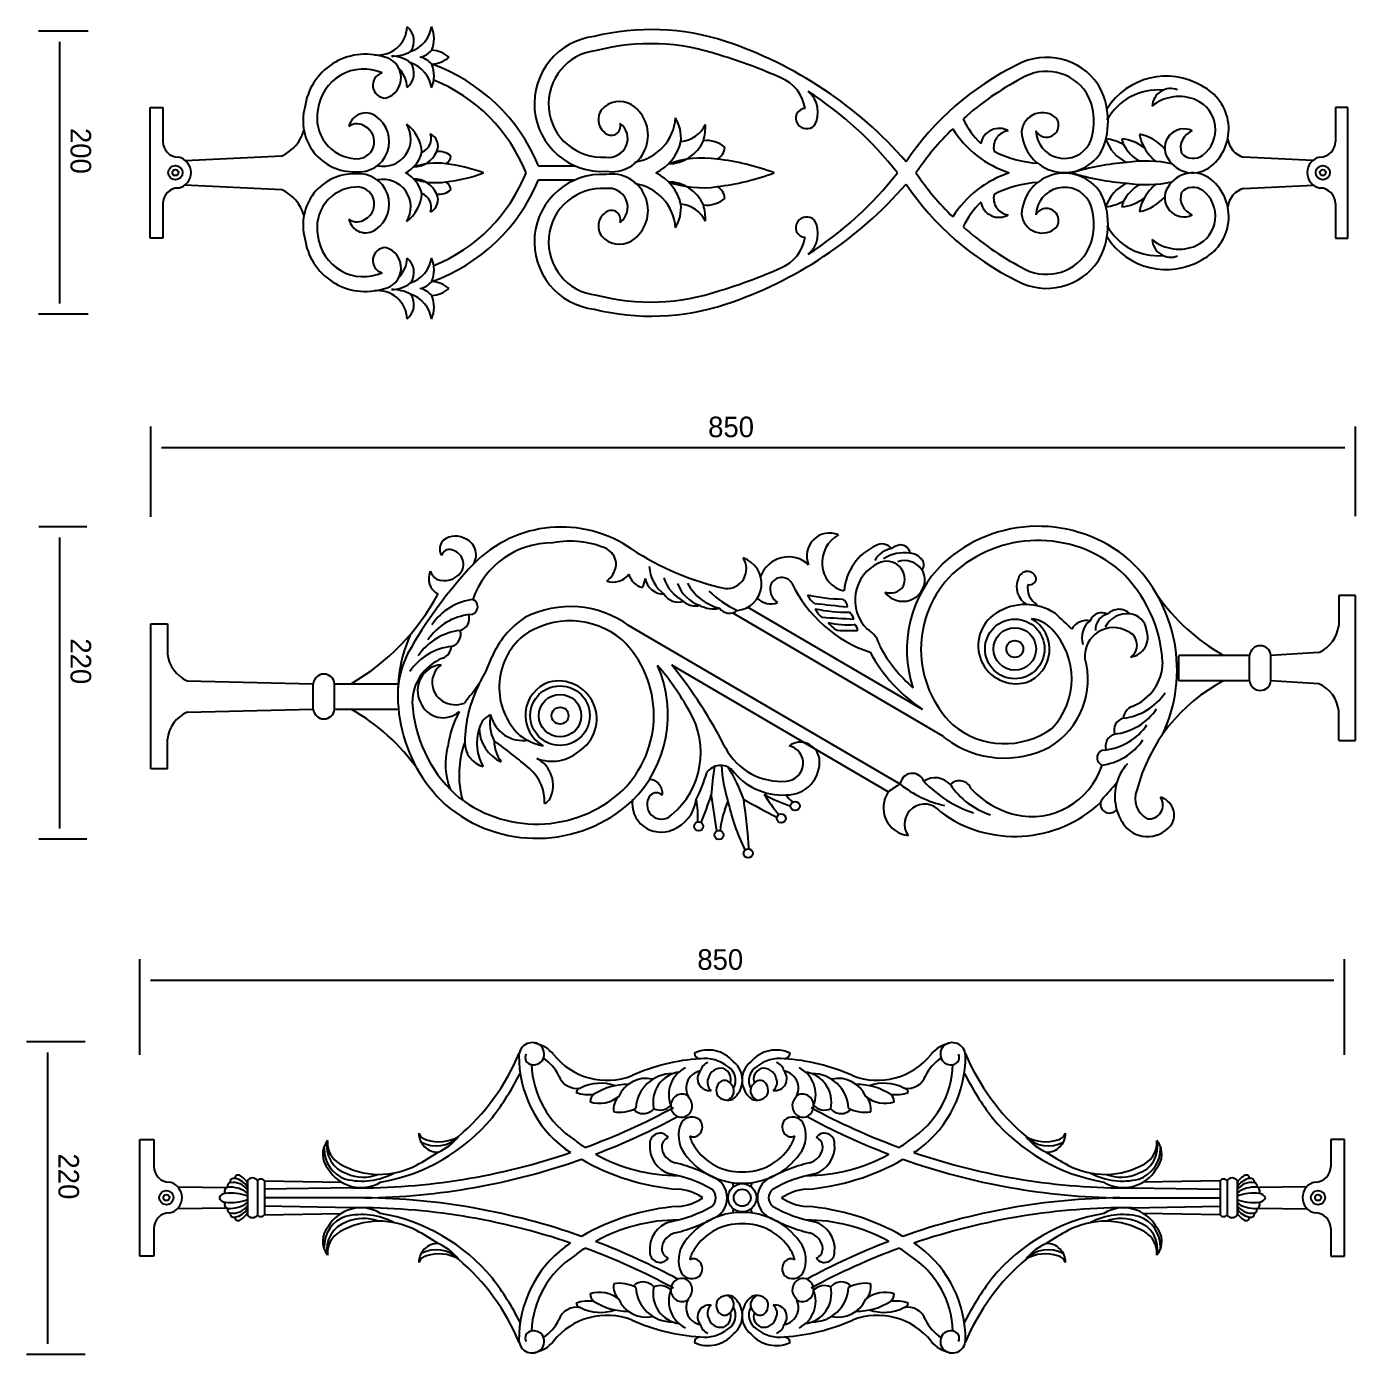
# Model space of a CAD drawing. Header units: metres. Extents: x 1388 to 2389, y -350 to 1355.
# Drawn here: x 1388 to 2326, y -350 to 587 of the extents above; entities that cross this region are included whole.
import ezdxf

# ---------------------------------------------------------------- set-up
doc = ezdxf.new("R2010")
doc.units = ezdxf.units.M
for name, color, linetype in [('3', 3, 'Continuous'), ('4', 4, 'Continuous'), ('7', 7, 'Continuous')]:
    doc.layers.add(name, color=color, linetype=linetype)

msp = doc.modelspace()

# ---------------------------------------------------------------- linework, layer by layer
at = {"layer": '3'}
for p, q in [((1431.66, 583.77), (1396.78, 583.77)), ((1411.78, 391.63), (1411.78, 576.27)), ((1431.66, 384.13), (1396.78, 384.13)), ((1475.87, 241.15), (1475.87, 304.88)), ((2325.87, 241.75), (2325.87, 304.88)), ((2318.37, 289.88), (1483.37, 289.88)), ((1430.73, 234.11), (1396.82, 234.11)), ((1411.82, 21.33), (1411.82, 226.61)), ((1430.73, 13.83), (1396.82, 13.83)), ((1468.22, -138.23), (1468.22, -70.76)), ((2318.22, -138.23), (2318.22, -70.76)), ((2310.72, -85.76), (1475.72, -85.76)), ((1429.72, -129.17), (1388.27, -129.17)), ((1403.27, -342.03), (1403.27, -136.67)), ((1618.43, -232.11), (1556.11, -233.08)), ((2168.02, -232.11), (2230.33, -233.08)), ((1626.92, -239.08), (1556.12, -239.08)), ((2159.52, -239.08), (2230.33, -239.08)), ((1618.43, -246.06), (1556.12, -245.08)), ((2168.02, -246.06), (2230.33, -245.08)), ((1429.72, -349.53), (1388.27, -349.53))]:
    msp.add_line(p, q, dxfattribs=at)
for centre, radius in [((1493.29, 483.98), 2.13), ((2302.88, 483.98), 2.13), ((2085.54, 148.03), 21), ((2085.54, 148.03), 15), ((2085.54, 148.03), 5.96), ((1764.67, 101), 21), ((1764.67, 101), 15), ((1764.67, 101), 5.96), ((1893.22, -239.08), 6), ((1486.93, -238.93), 2.13), ((2299.52, -238.93), 2.13)]:
    msp.add_circle(centre, radius, dxfattribs=at)
for centre, radius, start, end in [((1645.93, 595.98), 29.82, 269.57, 296.57), ((1645.4, 543.34), 22.83, 52.61, 89.2), ((1663.01, 579.5), 14.4, 281.65, 320.54), ((1663.01, 551.29), 14.4, 39.46, 78.35), ((1840.48, 517.95), 27.87, 271.29, 335.71), ((1645.97, 503.39), 21.78, 295.98, 346.72), ((1660.91, 506.34), 18.39, 271.29, 335.71), ((1817.84, 513.49), 33, 295.98, 346.72), ((2189.46, 518.54), 30.99, 208.6, 238.9), ((2204.18, 516.29), 30.99, 208.6, 232.18), ((1645.97, 464.23), 21.78, 13.28, 64.02), ((1660.91, 461.28), 18.39, 24.29, 88.71), ((1817.84, 454.16), 33, 13.28, 64.02), ((1840.48, 449.69), 27.87, 24.29, 88.71), ((2189.46, 449.1), 30.99, 121.1, 151.4), ((2204.18, 451.35), 30.99, 127.82, 151.4), ((1645.4, 424.31), 22.83, 270.8, 307.39), ((1663.01, 416.35), 14.4, 281.65, 320.54), ((1645.93, 371.66), 29.82, 63.43, 90.43), ((1663.01, 388.14), 14.4, 39.46, 78.35), ((2001.17, 202.68), 16.32, 99.1, 151.92), ((2007.62, 188.1), 27.79, 81.58, 122.08), ((1934.15, -10.4), 317.49, 136.52, 150.77), ((2007.78, 195.64), 14.69, 33.95, 109.36), ((1854.44, 207.99), 26.92, 184.01, 232.62), ((1865.33, 207.18), 28.9, 197.94, 242.22), ((1870.92, 202.3), 24.73, 199.06, 251.68), ((1886.26, 211.51), 35.99, 208.41, 255.39), ((1923.68, 246.5), 79.02, 226.87, 244.5), ((1708.44, 141.78), 41.44, 96.42, 145.66), ((1965.17, 296.45), 113.23, 256.75, 269.5), ((1953.67, 192.77), 15.85, 204.32, 232.33), ((2328.55, 3585.03), 3426.46, 263.56, 263.95), ((1959.65, 176.64), 8, 7.18, 55.53), ((1705.66, 131.11), 41.44, 96.42, 145.66), ((1958.59, 182.43), 15.17, 203.51, 232.15), ((1967.29, 279.71), 105.78, 257.66, 270.84), ((2151.24, 3318.54), 3154.56, 266.33, 266.74), ((1959, 164.05), 13.96, 21.1, 45.13), ((2153.14, 162.01), 10.7, 102.65, 184.82), ((2164.59, 155.77), 17.1, 82.29, 153.59), ((1698.83, 119.88), 41.44, 96.42, 145.66), ((1967.33, 227.2), 62.1, 257.39, 274.61), ((1968.96, 178.08), 19.04, 217.1, 242.65), ((1989.35, 1414.3), 1253.46, 268.67, 269.32), ((1969.61, 161.14), 4.96, 357.45, 56.98), ((2147.95, 156.03), 15.08, 127.9, 198.42), ((1722.79, 113.1), 72.88, 154.36, 174.12), ((1692.8, 108.64), 41.44, 96.42, 145.66), ((1792.1, 80.57), 94.73, 153.19, 178.99), ((2157.41, 140.39), 41.44, 276.42, 325.66), ((2151.37, 129.16), 41.44, 276.42, 325.66), ((1720.28, 89.63), 12.76, 111.14, 170.15), ((1744.05, 95.97), 28.91, 168.9, 206.52), ((1738.49, 106.86), 23.43, 193.14, 279.87), ((2144.54, 117.92), 41.44, 276.42, 325.66), ((2141.76, 107.25), 41.44, 276.42, 325.66), ((1877.98, 54), 11.91, 47.53, 144.81), ((1981.07, 71.22), 102.6, 183.01, 197.22), ((2190.06, 44.13), 33.96, 137.71, 195.89), ((1753.59, 94.61), 119.52, 333.78, 343.6), ((2109.54, 26.94), 238.91, 170.87, 175.71), ((1776.7, -1.2), 125.29, 20.09, 31.71), ((1921.71, 89.74), 44.73, 217.07, 273.18), ((2030.71, 3.79), 55.4, 118.04, 128.51), ((2052.17, 111.42), 75.53, 231.03, 257.55), ((2081.12, 110.15), 81.47, 222.75, 252.26), ((2084.6, 81.99), 53.44, 213.59, 252.26), ((1999.72, 183.19), 204.04, 316.19, 320.8), ((1745.11, -140.01), 5.05, 152.55, 263.12), ((2041.33, -140.01), 5.05, 276.88, 27.45), ((1862.34, -166.17), 20.93, 116.2, 201.76), ((1866.7, -167.07), 26.26, 51.57, 96.97), ((1871.24, -150.92), 7.6, 107.42, 170.27), ((1877.15, -156.32), 11.44, 330.82, 59.14), ((1909.3, -156.32), 11.44, 120.86, 209.18), ((1919.75, -167.07), 26.26, 83.03, 128.43), ((1915.21, -150.92), 7.6, 9.73, 72.58), ((1924.1, -166.17), 20.93, 338.24, 63.8), ((1793.28, -189.85), 31.57, 70.95, 116.66), ((1812.59, -203.99), 44.9, 89.82, 122.38), ((1825.47, -176.02), 21.18, 77.8, 156.4), ((1843.65, -177.02), 25.45, 89.07, 177.52), ((1851.57, -171.51), 21.3, 96.8, 192.94), ((1880.49, -163.69), 6.88, 289.63, 52.56), ((1905.96, -163.69), 6.88, 127.44, 250.37), ((1934.87, -171.51), 21.3, 347.06, 83.2), ((1942.79, -177.02), 25.45, 2.48, 90.93), ((1960.98, -176.02), 21.18, 23.6, 102.2), ((1973.86, -203.99), 44.9, 57.62, 90.18), ((1993.17, -189.85), 31.57, 63.34, 109.05), ((1850.69, -173.72), 7.79, 57.38, 181.55), ((1935.76, -173.72), 7.79, 358.45, 122.62), ((1677.24, -180.54), 21.96, 241.57, 316.37), ((1665.19, -174.59), 34.96, 292.66, 322.24), ((2109.21, -180.54), 21.96, 223.63, 298.43), ((2121.26, -174.59), 34.96, 217.76, 247.34), ((1620.33, -204.83), 22.14, 177.84, 251.63), ((1620.05, -203.01), 19.91, 167.66, 252.98), ((2166.39, -203.01), 19.91, 287.02, 12.34), ((2166.12, -204.83), 22.14, 288.37, 2.16), ((1624.94, -179.86), 47.42, 255.86, 298.31), ((1625.88, -195.67), 28.84, 246.16, 291.21), ((2161.51, -179.86), 47.42, 241.69, 284.14), ((2160.57, -195.67), 28.84, 248.79, 293.84), ((1531.96, -251.08), 19.51, 51.48, 95.4), ((1534.06, -240.13), 11.91, 32.48, 100.39), ((1533.28, -237.96), 12.61, 30.85, 80.96), ((2253.16, -237.96), 12.61, 99.04, 149.15), ((2252.38, -240.13), 11.91, 79.61, 147.52), ((2254.48, -251.08), 19.51, 84.6, 128.52), ((1532.46, -268.69), 32.95, 69.29, 96.96), ((1532.46, -209.47), 32.95, 263.04, 290.71), ((1531.96, -227.08), 19.51, 264.6, 308.52), ((2253.98, -268.69), 32.95, 83.04, 110.71), ((2253.98, -209.47), 32.95, 249.29, 276.96), ((2254.48, -227.08), 19.51, 231.48, 275.4), ((1534.06, -238.03), 11.91, 259.61, 327.52), ((1533.28, -240.2), 12.61, 279.04, 329.15), ((1620.33, -273.33), 22.14, 108.37, 182.16), ((1624.94, -298.3), 47.42, 61.69, 104.14), ((2161.51, -298.3), 47.42, 75.86, 118.31), ((2166.12, -273.33), 22.14, 357.84, 71.63), ((2252.38, -238.03), 11.91, 212.48, 280.39), ((2253.16, -240.2), 12.61, 210.85, 260.96), ((1620.05, -275.16), 19.91, 107.02, 192.34), ((1625.88, -282.5), 28.84, 68.79, 113.84), ((2160.57, -282.5), 28.84, 66.16, 111.21), ((2166.39, -275.16), 19.91, 347.66, 72.98), ((1665.19, -303.58), 34.96, 37.76, 67.34), ((2121.26, -303.58), 34.96, 112.66, 142.24), ((1677.24, -297.63), 21.96, 43.63, 118.43), ((2109.21, -297.63), 21.96, 61.57, 136.37), ((1843.65, -301.15), 25.45, 182.48, 270.93), ((1851.57, -306.66), 21.3, 167.06, 263.2), ((1862.34, -311.99), 20.93, 158.24, 243.8), ((1850.69, -304.45), 7.79, 178.45, 302.62), ((1880.49, -314.47), 6.88, 307.44, 70.37), ((1905.96, -314.47), 6.88, 109.63, 232.56), ((1935.76, -304.45), 7.79, 237.38, 1.55), ((1924.1, -311.99), 20.93, 296.2, 21.76), ((1934.87, -306.66), 21.3, 276.8, 12.94), ((1942.79, -301.15), 25.45, 269.07, 357.52), ((1793.28, -288.32), 31.57, 243.34, 289.05), ((1812.59, -274.18), 44.9, 237.62, 270.18), ((1825.47, -302.15), 21.18, 203.6, 282.2), ((1877.15, -321.85), 11.44, 300.86, 29.18), ((1909.3, -321.85), 11.44, 150.82, 239.14), ((1960.98, -302.15), 21.18, 257.8, 336.4), ((1973.86, -274.18), 44.9, 269.82, 302.38), ((1993.17, -288.32), 31.57, 250.95, 296.66), ((1745.11, -338.15), 5.05, 96.88, 207.45), ((1866.7, -311.1), 26.26, 263.03, 308.43), ((1871.24, -327.25), 7.6, 189.73, 252.58), ((1919.75, -311.1), 26.26, 231.57, 276.97), ((1915.21, -327.25), 7.6, 287.42, 350.27), ((2041.33, -338.15), 5.05, 332.55, 83.12)]:
    msp.add_arc(centre, radius, start, end, dxfattribs=at)
at = {"layer": '4'}
for p, q in [((1475.58, 437.69), (1475.58, 529.95)), ((1475.58, 529.95), (1484.38, 529.95)), ((1484.38, 529.95), (1484.38, 505.9)), ((2320.58, 529.95), (2311.78, 529.95)), ((2311.78, 529.95), (2311.78, 505.9)), ((2320.58, 437.69), (2320.58, 529.95)), ((1500.27, 492.57), (1568.57, 495.84)), ((1749.42, 488.82), (1775.2, 488.82)), ((2295.89, 492.57), (2246.96, 494.82)), ((1749.42, 478.82), (1775.2, 478.82)), ((1568.57, 471.8), (1499.77, 475.07)), ((2246.95, 472.82), (2296.4, 475.07)), ((1484.38, 462.13), (1484.38, 437.69)), ((2311.78, 462.13), (2311.78, 437.69)), ((1484.38, 437.69), (1475.58, 437.69)), ((2311.78, 437.69), (2320.58, 437.69)), ((2325.87, 185.65), (2314.07, 185.65)), ((2314.07, 185.65), (2314.07, 164.6)), ((2325.87, 83.39), (2325.87, 185.65)), ((2035.13, 86.31), (1886.41, 173.54)), ((2020.43, 105.37), (1896.99, 177.44)), ((1475.87, 63.39), (1475.87, 165.65)), ((1475.87, 165.65), (1487.67, 165.65)), ((1487.67, 165.65), (1487.67, 144.6)), ((2004.67, 52.69), (1812.99, 164.6)), ((2251.21, 143.52), (2201.21, 143.52)), ((2201.21, 125.52), (2201.21, 143.52)), ((2251.21, 125.52), (2251.21, 143.52)), ((2300.07, 145.6), (2266.21, 143.52)), ((2266.21, 125.52), (2266.21, 143.52)), ((1996.21, 47.15), (1843.53, 136.69)), ((1501.67, 125.6), (1590.54, 123.52)), ((1590.54, 105.52), (1590.54, 123.52)), ((1605.54, 105.52), (1605.54, 123.52)), ((1605.54, 123.52), (1650.46, 123.52)), ((2251.21, 125.52), (2201.21, 125.52)), ((2300.07, 123.43), (2266.21, 125.52)), ((1501.67, 103.43), (1590.54, 105.52)), ((1605.54, 105.52), (1650.69, 105.52)), ((2314.07, 83.39), (2314.07, 104.43)), ((1487.67, 63.39), (1487.67, 84.43)), ((2314.07, 83.39), (2325.87, 83.39)), ((1487.67, 63.39), (1475.87, 63.39)), ((1468.22, -280.21), (1468.22, -197.95)), ((1468.22, -197.95), (1478.02, -197.95)), ((1478.02, -197.95), (1478.02, -217)), ((2318.22, -197.95), (2308.42, -197.95)), ((2308.42, -197.95), (2308.42, -217)), ((2318.22, -280.21), (2318.22, -197.95)), ((1494.99, -231.35), (1529.77, -231.77)), ((1544.11, -227.08), (1544.12, -251.08)), ((1556.11, -227.08), (1610.38, -228)), ((1556.11, -227.08), (1556.12, -251.08)), ((2230.34, -227.08), (2176.07, -228)), ((2230.34, -227.08), (2230.32, -251.08)), ((2242.34, -227.08), (2242.32, -251.08)), ((2291.46, -231.35), (2256.68, -231.77)), ((1529.77, -246.4), (1494.61, -246.81)), ((1556.11, -251.08), (1610.05, -250.18)), ((2230.34, -251.08), (2176.4, -250.18)), ((2256.68, -246.4), (2291.84, -246.81)), ((1478.02, -260.77), (1478.02, -280.21)), ((2308.42, -260.77), (2308.42, -280.21)), ((1478.02, -280.21), (1468.22, -280.21)), ((2308.42, -280.21), (2318.22, -280.21))]:
    msp.add_line(p, q, dxfattribs=at)
for centre, radius in [((1930.58, 37.23), 3.21), ((1920.73, 28.49), 3.21), ((1862.54, 22.94), 3.21), ((1876.76, 16.74), 3.21), ((1897.43, 3.86), 3.21), ((1893.22, -239.08), 10)]:
    msp.add_circle(centre, radius, dxfattribs=at)
for centre, radius, start, end in [((1636.08, 587.59), 20.69, 262.93, 357.82), ((1648.82, 576.73), 12.81, 324.62, 51.79), ((1652, 590.3), 22.21, 289.1, 351.41), ((1655.35, 578.47), 20.46, 336.62, 24.59), ((1829.03, 416.36), 168.51, 71.91, 103.83), ((1794.29, 532.57), 47.73, 96.66, 273.52), ((1828.42, 422.87), 152.06, 71.18, 104.52), ((1789.91, 300.77), 290.53, 41.08, 71.65), ((1627.44, 524.33), 43.19, 72.98, 172.44), ((1637.63, 550.9), 14.92, 285.26, 80.57), ((1672.76, 549.28), 21.11, 49.76, 86.27), ((1672.76, 581.51), 21.11, 273.73, 310.24), ((1794.28, 532.56), 37.73, 96.06, 274.11), ((1784.58, 251.85), 328.36, 65.56, 73.57), ((2108.1, 521.62), 43.67, 33.54, 118.65), ((1626.01, 524.65), 32.4, 66.07, 173.54), ((1641.64, 545.56), 9.06, 105.97, 269.49), ((1636.08, 543.21), 20.69, 2.18, 43.82), ((1648.82, 554.06), 12.81, 308.21, 35.38), ((1652, 540.49), 22.21, 8.59, 70.9), ((1655.35, 552.33), 20.46, 335.41, 23.38), ((1631.64, 440.39), 127.35, 22.35, 70.51), ((2174.77, 380.5), 199.69, 116.02, 146.16), ((2107.9, 521.57), 33.83, 33.14, 121.79), ((1631.64, 440.39), 117.35, 21.72, 68.01), ((1910.34, 525.18), 27.53, 8.53, 68.43), ((2186.61, 367.75), 206.52, 117.86, 131.75), ((2100.34, 520.19), 51.03, 336.84, 30.06), ((2192.36, 502.51), 49.49, 59.37, 147.56), ((2202.61, 514.71), 33.87, 309.36, 63.78), ((1799.92, 324.72), 257.74, 38.12, 57.15), ((1927.58, 526.54), 19.08, 329.88, 50.39), ((2100.34, 520.19), 41.03, 337.44, 28.97), ((2186.52, 501.37), 40.91, 84.96, 151.47), ((2195.59, 530.16), 13.16, 68.43, 176.61), ((2201.49, 507.33), 30.32, 66.56, 128.87), ((2189.29, 496.47), 45.66, 57.9, 57.96), ((2204.22, 514.32), 22.82, 307.98, 65.86), ((1619.27, 520.5), 35.93, 164.65, 271.86), ((1621.9, 522.46), 28.68, 168.27, 266.69), ((1627.55, 514), 12.08, 53.71, 167.63), ((1803.23, 521.4), 11.5, 128.79, 231.21), ((1806.61, 517.19), 16.89, 51.21, 128.79), ((1801.09, 510.33), 25.69, 261.33, 51.21), ((1937.76, 522.41), 6.85, 91.63, 217.95), ((2104.91, 511.67), 14.62, 45.21, 174.86), ((1621.39, 508.61), 9.77, 52.98, 125.19), ((1621.56, 505.8), 12.04, 263.72, 61.69), ((1622.74, 505.92), 21.46, 263.85, 56.11), ((1639.87, 507.89), 19.49, 258.38, 31.6), ((1640.09, 496.45), 27.15, 4.09, 52.9), ((1800.84, 516.8), 6.49, 222.23, 17.37), ((1799.11, 508.06), 13.3, 260.82, 53.42), ((1812.24, 524.99), 33.98, 278.64, 355.94), ((1822.34, 508.36), 27.73, 354.92, 30.86), ((1847.96, 527.32), 21.51, 275.31, 334.31), ((1819.34, 518.24), 48, 345.83, 359.71), ((1938.8, 523.13), 8.12, 217.44, 310.63), ((2101.59, 546.86), 58.16, 205.49, 226.62), ((2107.87, 517.56), 8.6, 208.94, 31.45), ((1556.01, 522.23), 29.23, 295.46, 343.14), ((1663.42, 508.1), 10.42, 291.08, 17.51), ((1669.22, 502.82), 9.38, 334.45, 63.83), ((1868.12, 486.72), 19.9, 49.71, 96.45), ((2186.61, 367.75), 206.52, 134.54, 145.8), ((2104.95, 554.85), 74.75, 212.27, 251.85), ((2074.41, 502.23), 12.98, 59.66, 169.52), ((2082.28, 501.83), 11.67, 96.48, 193.67), ((2120.53, 514.23), 30.21, 182.38, 332.17), ((2120.53, 514.23), 20.21, 182.38, 331.07), ((2146.8, 477.64), 30.3, 59.34, 84.64), ((2176.73, 516.98), 28.61, 198.7, 244.73), ((2158.24, 477.64), 30.3, 51.81, 84.64), ((2185.17, 512.58), 24.57, 191.19, 201.16), ((2167.24, 479.99), 31.75, 40.53, 78.7), ((2203.53, 516.56), 30.55, 190.24, 209.63), ((2204.85, 501.34), 13.5, 64.21, 212.4), ((2215.5, 501.41), 12.99, 111.57, 196.57), ((2251.31, 509.93), 15.73, 188.24, 253.95), ((1495.38, 505.9), 11, 180, 270), ((1679.15, 485.72), 13.13, 49.71, 96.45), ((1870.01, 503.05), 11.04, 300.19, 354.01), ((2106.83, 569.02), 78.63, 242.84, 266.3), ((2211.43, 505.5), 11.44, 222.93, 306.69), ((2300.78, 505.9), 11, 270, 0), ((1493.19, 484.02), 11.11, 281.4, 78.6), ((1670.98, 377.65), 113.31, 69.54, 83.37), ((1680.4, 496.5), 7.29, 300.19, 354.01), ((1855.73, 322.98), 171.67, 69.54, 83.37), ((2176.89, 319.04), 172.52, 94.11, 107.19), ((2211.12, 504.19), 20.34, 209.73, 309.63), ((2302.98, 484.02), 11.11, 101.4, 258.6), ((1619.27, 447.15), 35.93, 88.14, 195.35), ((1622.74, 461.72), 21.46, 303.89, 96.15), ((1639.87, 459.73), 19.49, 328.4, 101.62), ((1631.64, 527.25), 127.35, 289.49, 337.65), ((1631.64, 527.25), 117.35, 291.99, 338.28), ((1670.98, 589.96), 113.31, 276.63, 290.46), ((1794.29, 435.07), 47.73, 86.48, 263.34), ((1801.09, 457.31), 25.69, 308.79, 98.67), ((1855.73, 644.66), 171.67, 276.63, 290.46), ((1799.92, 642.92), 257.74, 302.85, 321.88), ((2186.61, 599.89), 206.52, 214.2, 225.46), ((2104.95, 412.79), 74.75, 108.15, 147.73), ((2120.53, 453.41), 30.21, 27.83, 177.62), ((2176.89, 648.6), 172.52, 252.81, 265.89), ((2211.12, 463.45), 20.34, 50.37, 150.27), ((2202.61, 452.93), 33.87, 296.22, 50.64), ((1495.38, 462.13), 11, 90, 180), ((1556.01, 445.41), 29.23, 16.86, 64.56), ((1621.9, 445.18), 28.68, 93.31, 191.73), ((1621.56, 461.84), 12.04, 298.31, 96.28), ((1640.09, 471.17), 27.15, 307.1, 355.91), ((1663.42, 459.51), 10.42, 342.49, 68.92), ((1669.22, 464.8), 9.38, 296.17, 25.55), ((1679.15, 481.9), 13.13, 263.55, 310.29), ((1680.4, 471.12), 7.29, 5.99, 59.81), ((1794.28, 435.08), 37.73, 85.89, 263.94), ((1799.11, 459.59), 13.3, 306.58, 99.18), ((1812.24, 442.66), 33.98, 4.06, 81.36), ((1870.01, 464.6), 11.04, 5.99, 59.81), ((1789.91, 666.87), 290.53, 288.35, 318.92), ((2174.77, 587.15), 199.69, 213.84, 243.98), ((2106.83, 398.62), 78.63, 93.7, 117.16), ((2120.53, 453.41), 20.21, 28.93, 177.62), ((2176.73, 450.66), 28.61, 115.27, 161.3), ((2204.85, 466.31), 13.5, 147.6, 295.79), ((2215.5, 466.23), 12.99, 163.43, 248.43), ((2211.43, 462.14), 11.44, 53.31, 137.07), ((2204.22, 453.33), 22.82, 294.14, 52.02), ((2251.31, 457.71), 15.73, 106.05, 171.76), ((2300.78, 462.13), 11, 0, 90), ((1822.34, 459.29), 27.73, 329.14, 5.08), ((1847.96, 440.33), 21.51, 25.69, 84.69), ((1868.12, 480.93), 19.9, 263.55, 310.29), ((1819.34, 449.4), 48, 0.29, 14.17), ((2101.59, 420.79), 58.16, 133.38, 154.51), ((2074.41, 465.42), 12.98, 190.48, 300.34), ((2082.28, 465.82), 11.67, 166.33, 263.52), ((2100.34, 447.45), 41.03, 331.03, 22.56), ((2100.34, 447.45), 51.03, 329.94, 23.16), ((2146.8, 490), 30.3, 275.36, 300.66), ((2158.24, 490), 30.3, 275.36, 308.19), ((2185.17, 455.06), 24.57, 158.84, 168.81), ((2167.24, 487.65), 31.75, 281.3, 319.47), ((2203.53, 451.08), 30.55, 150.37, 169.76), ((1627.55, 453.64), 12.08, 192.37, 306.29), ((1621.39, 459.04), 9.77, 234.81, 307.02), ((1803.23, 446.25), 11.5, 128.79, 231.21), ((1800.84, 450.85), 6.49, 342.63, 137.77), ((1938.8, 444.51), 8.12, 49.37, 142.56), ((1927.58, 441.1), 19.08, 309.61, 30.12), ((2104.91, 455.98), 14.62, 185.14, 314.79), ((2107.87, 450.09), 8.6, 328.55, 151.06), ((1937.76, 445.23), 6.85, 142.05, 268.37), ((2186.61, 599.89), 206.52, 228.25, 242.14), ((2186.52, 466.27), 40.91, 208.53, 275.04), ((1627.44, 443.32), 43.19, 187.56, 287.02), ((1626.01, 442.99), 32.4, 186.46, 293.93), ((1806.61, 450.45), 16.89, 231.21, 308.79), ((1910.34, 442.46), 27.53, 291.57, 351.47), ((2192.36, 465.13), 49.49, 212.44, 300.63), ((2195.59, 437.49), 13.16, 183.39, 291.57), ((2201.49, 460.32), 30.32, 231.13, 293.44), ((2189.29, 471.18), 45.66, 302.04, 302.1), ((1641.64, 422.08), 9.06, 90.51, 254.03), ((1637.63, 416.74), 14.92, 279.43, 74.74), ((1636.08, 424.44), 20.69, 316.18, 357.82), ((1648.82, 413.58), 12.81, 324.62, 51.79), ((1652, 427.15), 22.21, 289.1, 351.41), ((1655.35, 415.32), 20.46, 336.62, 24.59), ((2107.9, 446.07), 33.83, 238.21, 326.86), ((1784.58, 715.79), 328.36, 286.43, 294.44), ((2108.1, 446.02), 43.67, 241.35, 326.46), ((1672.76, 386.13), 21.11, 49.76, 86.27), ((1636.08, 380.06), 20.69, 2.18, 97.07), ((1648.82, 390.91), 12.81, 308.21, 35.38), ((1652, 377.34), 22.21, 8.59, 70.9), ((1655.35, 389.17), 20.46, 335.41, 23.38), ((1672.76, 418.36), 21.11, 273.73, 310.24), ((1828.42, 544.77), 152.06, 255.48, 288.82), ((1829.03, 551.28), 168.51, 256.17, 288.09), ((2102.02, 135.3), 99.23, 49.45, 132.61), ((1690.82, 214.91), 12.79, 62.32, 140.22), ((1692.95, 214.33), 12.5, 329.94, 72.27), ((1765.62, 147.38), 86.64, 54.98, 135.54), ((1954.86, 213.75), 16.07, 67.06, 203.01), ((1972.03, 208.94), 22.44, 119.11, 184.93), ((1688.61, 218.58), 8.85, 149.34, 212.47), ((1686.7, 212.38), 5.75, 74.16, 165.38), ((1686.04, 207.73), 10.42, 329, 77.65), ((1759.2, 163.44), 59.43, 89.52, 160.92), ((1771.98, 160.77), 63.3, 65.99, 101.19), ((1790.76, 206.78), 13.72, 10.71, 59.41), ((1924.39, 385.26), 199.38, 236.84, 257.52), ((2003.22, 185.86), 38.33, 114.58, 175.14), ((1991.88, 213.52), 8.54, 38.19, 122.63), ((2006.95, 207.76), 13.85, 99.3, 127.15), ((2004.84, 214.49), 6.93, 9.13, 91.03), ((2102.02, 135.3), 89.23, 49.59, 132.68), ((1788.74, 208.6), 15.51, 305.02, 2.7), ((1882.18, 204.53), 13.97, 266.43, 33.44), ((1887.82, 194.14), 19.06, 275.54, 71.58), ((1925.95, 191.79), 21.1, 48.01, 159.57), ((1968.62, 207.72), 18.96, 182.13, 259.06), ((2001.49, 182.53), 28.71, 115.01, 225.46), ((1995.17, 197.28), 12.68, 332.65, 117.28), ((2094.72, 147.46), 85.38, 134.53, 198.31), ((2010.41, 203.29), 12.37, 37.04, 84.1), ((2016.32, 207.47), 5.15, 315.16, 39.43), ((2093.61, 133.2), 106.41, 334.86, 46.74), ((1684.23, 197.75), 12.23, 155.5, 242.7), ((1688.98, 210.93), 17.83, 207.04, 229.71), ((1683.13, 210.59), 14.42, 246.83, 325.22), ((1802.16, 208.73), 13.6, 250.6, 324.19), ((1825.33, 203.6), 12.47, 193.12, 258.97), ((1807.85, 198.92), 16.88, 333.41, 355.63), ((1838.4, 200.63), 14.04, 192.34, 268.77), ((1921.07, 189.91), 8.47, 33.08, 155.72), ((2006.59, 197.13), 15.5, 215.34, 2.72), ((2093.91, 147.83), 74.56, 134.62, 225.63), ((2011.03, 197.34), 11.05, 2.72, 36.04), ((2101.12, 191.83), 14.36, 155.02, 241.17), ((2094.45, 196.04), 6.62, 19.76, 163.71), ((2096.2, 197.83), 4.5, 251.91, 5.69), ((2093.61, 133.2), 96.41, 3.27, 46.59), ((1924.49, 190.3), 11.56, 164.51, 236.06), ((2013.35, 235.2), 94.39, 205.52, 251.54), ((1997.81, 198.82), 11.33, 250.06, 319.46), ((2108.17, 190.96), 13.62, 169.03, 239.44), ((1535.1, 264.38), 163.1, 300.27, 331.63), ((1701.11, 177.75), 5.46, 269.17, 69.33), ((1848.23, 193.08), 12.04, 212.62, 287.52), ((1860.09, 190.69), 12.26, 227.85, 284.45), ((1873.24, 197.96), 21.64, 242.19, 280.49), ((1913.34, 193.47), 13.59, 225.47, 290.21), ((2093.07, 141.24), 38.12, 56.45, 122.88), ((2302.67, 267.6), 142.36, 214.92, 240.64), ((1691.86, 169.54), 8.81, 285.38, 18.15), ((1774.28, 117.69), 62.75, 123.33, 157.01), ((1771.92, 108.1), 69.84, 53.49, 117.38), ((1884.16, 182.05), 8.8, 217.53, 308.67), ((2086.55, 150.42), 26.88, 121.84, 284.95), ((2085.3, 147.77), 24.72, 289.33, 60.78), ((2094.74, 146.71), 22.78, 42.21, 83.39), ((1934.35, -25.55), 267.86, 44.41, 47.84), ((2146.64, 165.12), 8.43, 60.45, 160.55), ((2158.97, 164.74), 11.24, 45.21, 136.71), ((2165.89, 160.23), 12.53, 5.19, 85.45), ((1685.83, 158.31), 8.81, 285.38, 18.15), ((1771.77, 110.57), 57.23, 50.14, 125.58), ((1971.73, 145.48), 19.18, 12.15, 59.86), ((2074.72, 126.9), 50.94, 316.62, 43.58), ((2136.32, 156.04), 12.12, 78.72, 151.14), ((2155.06, 143.01), 20.1, 59.77, 183.82), ((2161.56, 150.79), 10.25, 303.99, 69.28), ((2165.34, 156.19), 14.02, 277.97, 21.65), ((2290.97, 166.96), 23.22, 293.07, 354.16), ((1756.6, 115.83), 106.41, 156.44, 226.74), ((1768.96, 121.08), 47.21, 130.24, 226.18), ((1756.3, 101.21), 74.56, 314.62, 45.63), ((2258.71, 142.78), 7.54, 5.63, 174.37), ((1510.77, 146.96), 23.22, 185.84, 246.93), ((1694.17, 110.02), 33.83, 111.4, 179.49), ((1678.14, 150.9), 10.08, 291.4, 353.85), ((1635.51, 170.05), 85.66, 321.27, 341.02), ((2084.53, 201.29), 115.37, 208.83, 236.25), ((2084.53, 201.29), 107.37, 208.83, 228.69), ((2080.98, 126.65), 56.08, 301.65, 15.54), ((1682.46, 118.71), 18.27, 95.29, 207.14), ((1689.96, 124.39), 15.52, 126.26, 238.28), ((1755.49, 101.57), 85.38, 314.53, 24.03), ((1696.46, 16.66), 181.92, 28.78, 41.15), ((1582.56, -73.85), 335.31, 26.97, 38.9), ((2156.04, 139.01), 33.83, 291.4, 359.49), ((1598.04, 122.78), 7.54, 5.63, 174.37), ((1764.91, 101.26), 24.72, 109.33, 240.78), ((1763.66, 98.61), 26.88, 301.84, 104.95), ((2288.67, 18.34), 120.82, 117.5, 165.57), ((2258.71, 126.26), 7.54, 185.63, 354.37), ((2290.97, 102.07), 23.22, 5.84, 66.93), ((1757.08, 69.13), 72.37, 139.15, 145.77), ((1510.77, 82.07), 23.22, 113.07, 174.16), ((1598.04, 106.26), 7.54, 185.63, 354.37), ((1547.54, -18.56), 142.36, 34.92, 60.64), ((1756.6, 115.83), 96.41, 183.27, 226.59), ((1682.2, 116.77), 17.23, 201.8, 311.33), ((1690.98, 127.15), 18.42, 240.11, 289.89), ((1757.08, 69.13), 72.37, 151.34, 172.18), ((1806.78, 74.93), 57.21, 309.71, 30.82), ((2172.06, 98.13), 10.08, 111.4, 173.85), ((2078.44, 138.47), 57.23, 230.14, 305.58), ((2164.38, 90.72), 8.81, 105.38, 198.15), ((1737.67, 81.36), 31.73, 160.77, 210.99), ((1733.89, 92.25), 26.19, 180.96, 245.97), ((1761, 120.53), 41.65, 233.59, 258.7), ((2094.72, 147.46), 85.38, 225.74, 227.22), ((2078.28, 140.93), 69.84, 233.49, 297.38), ((2158.35, 79.49), 8.81, 105.38, 198.15), ((1730.73, 66.75), 46.97, 164.91, 202.54), ((1761.44, 59.36), 68.02, 160.33, 195.22), ((1715.22, 82.21), 17.84, 179.87, 254.53), ((1543.82, -166.98), 304.83, 49.17, 55.11), ((1744.09, 83.7), 25.92, 181.43, 216.4), ((1758.94, 97.98), 29.15, 248.56, 310.39), ((1920.83, 99.32), 44.71, 208.17, 274.69), ((1923.5, 67.41), 12.69, 274.48, 77.53), ((1934.09, 68.52), 13.74, 9.44, 124.84), ((2149.1, 71.28), 5.46, 89.17, 249.33), ((1738.43, 51.9), 21.36, 333.95, 62.51), ((1924.7, 68.18), 23.1, 268.74, 6.47), ((2097.46, 81.99), 52.16, 256.88, 342.34), ((1723.19, 40.59), 30.49, 356.93, 49.17), ((2013.26, 51.63), 8.66, 21.81, 172.95), ((2029.24, 42.36), 14.8, 42.86, 122.47), ((1748.18, 113.73), 89.23, 229.59, 312.68), ((1827.38, 46.47), 9.51, 350.76, 88.22), ((2012.62, 36.08), 19.79, 146.01, 263.1), ((2046.43, 46.15), 8.92, 20.73, 135.31), ((2102.01, 94.41), 65.31, 223.67, 255.46), ((2186.57, 42.45), 16.08, 158.05, 241.99), ((1748.18, 113.73), 99.23, 229.45, 312.61), ((1749.98, 47.05), 8.88, 294.35, 329.33), ((1835.88, 39.12), 20.32, 171.34, 294.13), ((1836.24, 38.29), 10.22, 139.34, 313.89), ((1832.63, 40.41), 6.14, 47.62, 132.38), ((1834.15, 45.55), 26.92, 291.89, 351.96), ((1795.49, 29.55), 66.45, 357, 10.61), ((1653.19, 114.99), 229.12, 337.04, 342.17), ((2750.36, 167.52), 887.59, 187.95, 189.6), ((1960.02, 9.47), 83.1, 157.82, 172.83), ((2032.25, 73.6), 152.73, 192.38, 206.08), ((1312.3, -36.46), 587.3, 4.19, 7.66), ((2280.14, 734.01), 792.42, 240.87, 242.78), ((1957.77, 131.08), 98.65, 240.1, 252.11), ((2006.14, 106.25), 114.88, 211.89, 220.75), ((1938.32, 53.83), 16.63, 211.76, 234.35), ((2021.84, 24.47), 14.11, 38.64, 214.71), ((2085.6, 104.14), 88.33, 233.34, 313.22), ((2152.3, 38.56), 6.32, 147.79, 323.93), ((2180.29, 37.94), 9.76, 262.5, 33.95), ((2184.86, 30.77), 13.11, 335.76, 74.35), ((2188.77, 43.28), 32.48, 195.06, 217.45), ((2179.24, 36.47), 20.78, 218.53, 327.76), ((1745.02, -138.99), 9.35, 47.23, 177.29), ((1742.89, -151.66), 21.95, 38.67, 80.13), ((2043.56, -151.66), 21.95, 99.87, 141.33), ((2041.43, -138.99), 9.35, 2.71, 132.77), ((1589.58, -75.48), 158.73, 310.64, 337.16), ((1817.67, -139.15), 81.99, 179.58, 232.87), ((1589.58, -75.48), 158.73, 338.39, 338.44), ((1744.78, -137.74), 8.65, 326.36, 40.39), ((1736.15, -166.44), 30.8, 25.97, 56.98), ((1797.79, -107.97), 48.22, 218.44, 291.5), ((1869.36, -157.98), 23.14, 40.01, 115.43), ((1863.71, -136.71), 4.3, 184.99, 267.29), ((1917.08, -157.98), 23.14, 64.57, 139.99), ((1922.73, -136.71), 4.3, 272.71, 355.01), ((1988.65, -107.97), 48.22, 248.5, 321.56), ((1968.77, -139.15), 81.99, 307.13, 0.42), ((2050.29, -166.44), 30.8, 123.02, 154.03), ((2041.67, -137.74), 8.65, 139.61, 213.64), ((2196.86, -75.48), 158.73, 201.56, 201.61), ((2196.86, -75.48), 158.73, 202.84, 229.36), ((1746.19, -137.66), 7.56, 257.12, 319.91), ((1810.81, -142.44), 66.35, 182.23, 237.16), ((1872.22, -279.94), 139.2, 93.59, 114.06), ((1865.77, -161.67), 12.2, 99.54, 221.47), ((1870.08, -155.08), 8.35, 139.36, 278.58), ((1878.18, -156.95), 9.21, 77.56, 167.28), ((1877.05, -155.45), 8.12, 339.96, 67.44), ((1876.73, -156.06), 16.58, 306.05, 51.38), ((1909.71, -156.06), 16.58, 128.62, 233.95), ((1909.4, -155.45), 8.12, 112.56, 200.04), ((1908.27, -156.95), 9.21, 12.72, 102.44), ((1916.36, -155.08), 8.35, 261.42, 40.64), ((1920.67, -161.67), 12.2, 318.53, 80.46), ((1914.22, -279.94), 139.2, 65.94, 86.41), ((1975.63, -142.44), 66.35, 302.84, 357.77), ((2040.25, -137.66), 7.56, 220.09, 282.88), ((1776.43, -148.59), 13.32, 199.11, 281.62), ((1875.81, -157.71), 7.19, 157.12, 231.45), ((1883.01, -163.37), 8.11, 127.91, 208.34), ((1880.64, -161.36), 5.1, 37.79, 120.76), ((1905.8, -161.36), 5.1, 59.24, 142.21), ((1903.43, -163.37), 8.11, 331.66, 52.09), ((1910.64, -157.71), 7.19, 308.55, 22.88), ((2010.02, -148.59), 13.32, 258.38, 340.89), ((1785.04, -138.9), 27.4, 251.02, 277.34), ((1780.04, -165.49), 3.96, 103.57, 170.17), ((1793.24, -171.7), 7.33, 129.83, 176.83), ((1792.68, -151.73), 20.7, 250.93, 310.23), ((1815.13, -176.47), 12.73, 135.44, 188.96), ((1882.9, -160.25), 9.89, 224.76, 291.31), ((1903.55, -160.25), 9.89, 248.69, 315.24), ((1993.76, -151.73), 20.7, 229.77, 289.07), ((1971.32, -176.47), 12.73, 351.04, 44.56), ((2001.4, -138.9), 27.4, 262.66, 288.98), ((1993.21, -171.7), 7.33, 3.17, 50.17), ((2006.41, -165.49), 3.96, 9.83, 76.43), ((1621.33, 235.96), 468.08, 290.11, 298.49), ((1806.55, -153.51), 25.27, 260.9, 297.52), ((1823.42, -170.09), 9.64, 223.74, 320.08), ((1835.14, -166.25), 10.92, 246.64, 315.28), ((1850.72, -174.48), 7.83, 176.01, 275.71), ((1849.69, -174.22), 8.26, 282.62, 32.82), ((1936.75, -174.22), 8.26, 147.18, 257.38), ((1935.73, -174.48), 7.83, 264.29, 3.99), ((2165.11, 235.96), 468.08, 241.51, 249.89), ((1951.3, -166.25), 10.92, 224.72, 293.36), ((1963.03, -170.09), 9.64, 219.92, 316.26), ((1979.9, -153.51), 25.27, 242.48, 279.1), ((1621.34, 235.94), 475.05, 290.77, 298.49), ((1869.37, -195.22), 21.1, 153.9, 217.92), ((1857.65, -190.95), 8.8, 50.64, 145.25), ((1857.48, -189.11), 7.6, 317.22, 40.78), ((1928.97, -189.11), 7.6, 139.22, 222.78), ((1928.79, -190.95), 8.8, 34.75, 129.36), ((1917.08, -195.22), 21.1, 322.08, 26.1), ((2165.11, 235.94), 475.05, 241.51, 249.23), ((1835.16, -200.63), 7.13, 35.71, 183.26), ((1843.97, -203.42), 7.58, 113.45, 178.78), ((1858.87, -190.32), 5.76, 242.55, 316.68), ((1875.9, -191.2), 20.14, 192.14, 216.25), ((1927.58, -190.32), 5.76, 223.32, 297.45), ((1910.54, -191.2), 20.14, 323.75, 347.86), ((1951.28, -200.63), 7.13, 356.74, 144.29), ((1942.48, -203.42), 7.58, 1.22, 66.55), ((1860.93, -71.01), 162.58, 235.21, 236.88), ((1847.51, -106.02), 117.39, 231.74, 236.22), ((1847.73, -203.11), 19.8, 173.98, 254.14), ((1848.68, -202.3), 12.33, 184.47, 256.77), ((1892.05, -182.19), 38.55, 212.85, 271.75), ((1894.4, -182.19), 38.55, 268.25, 327.15), ((1937.76, -202.3), 12.33, 283.23, 355.53), ((1938.71, -203.11), 19.8, 285.86, 6.02), ((1938.93, -106.02), 117.39, 303.78, 308.26), ((1925.51, -71.01), 162.58, 303.12, 304.79), ((1621.33, 235.96), 468.08, 269.64, 288.79), ((1621.34, 235.94), 475.05, 270.67, 289.49), ((1860.93, -71.01), 162.58, 240.07, 265.43), ((1847.51, -106.02), 117.39, 240.56, 270.35), ((1812.98, -341.83), 131.69, 61.32, 75.54), ((1892.65, -179.67), 49.07, 215.54, 270.67), ((1893.8, -179.67), 49.07, 269.33, 324.46), ((1973.47, -341.83), 131.69, 104.46, 118.68), ((1938.93, -106.02), 117.39, 269.65, 299.44), ((1925.51, -71.01), 162.58, 274.57, 299.93), ((2165.11, 235.94), 475.05, 250.51, 269.33), ((2165.11, 235.96), 468.08, 251.21, 270.36), ((1489.02, -217), 11, 180, 270), ((1537.54, -225.29), 2.29, 68.26, 185.55), ((1532.11, -235.73), 14.05, 31.33, 63.43), ((1822.61, -320.99), 100.78, 60.7, 78.72), ((1963.84, -320.99), 100.78, 101.28, 119.3), ((2254.34, -235.73), 14.05, 116.57, 148.67), ((2248.9, -225.29), 2.29, 354.45, 111.74), ((2297.42, -217), 11, 270, 0), ((1486.83, -238.89), 11.11, 281.4, 78.6), ((1530.75, -234.38), 2.79, 102.86, 215.12), ((1532.29, -230.74), 2.35, 99.26, 203.02), ((1534.41, -227.91), 2.55, 70.45, 191.45), ((1547.61, -229.16), 4.07, 30.72, 149.28), ((1553.61, -228.91), 3.09, 36.09, 143.91), ((1845.91, -267.36), 34.35, 55.38, 86.53), ((1865.49, -239.54), 9.1, 2.85, 44.98), ((1866.6, -239), 15.91, 359.7, 52.98), ((1891.26, -228.35), 4.85, 180.98, 214.05), ((1891.26, -228.35), 4.85, 180.98, 214.05), ((1895.19, -228.35), 4.85, 325.95, 359.02), ((1919.84, -239), 15.91, 127.02, 180.3), ((1920.95, -239.54), 9.1, 135.02, 177.15), ((1940.54, -267.36), 34.35, 93.47, 124.62), ((2232.84, -228.91), 3.09, 36.09, 143.91), ((2238.84, -229.16), 4.07, 30.72, 149.28), ((2252.03, -227.91), 2.55, 348.55, 109.55), ((2254.15, -230.74), 2.35, 336.98, 80.74), ((2255.7, -234.38), 2.79, 324.88, 77.14), ((2299.62, -238.89), 11.11, 101.4, 258.6), ((1529.09, -241.47), 5.52, 96.51, 154.43), ((1529.09, -236.7), 5.52, 205.57, 263.49), ((1530.75, -243.79), 2.79, 144.88, 257.14), ((1621.34, -714.1), 475.05, 70.51, 89.33), ((1845.91, -210.81), 34.35, 273.47, 304.62), ((1865.49, -238.63), 9.1, 315.02, 357.15), ((1866.6, -239.17), 15.91, 307.02, 0.3), ((1919.84, -239.17), 15.91, 179.7, 232.98), ((1920.95, -238.63), 9.1, 182.85, 224.98), ((1940.54, -210.81), 34.35, 235.38, 266.53), ((2165.11, -714.1), 475.05, 90.67, 109.49), ((2255.7, -243.79), 2.79, 282.86, 35.12), ((2257.35, -241.47), 5.52, 25.57, 83.49), ((2257.35, -236.7), 5.52, 276.51, 334.43), ((1489.02, -260.77), 11, 90, 180), ((1532.29, -247.43), 2.35, 156.98, 260.74), ((1534.41, -250.25), 2.55, 168.55, 289.55), ((1537.54, -252.88), 2.29, 174.45, 291.74), ((1532.11, -242.44), 14.05, 296.57, 328.67), ((1547.61, -249.02), 4.05, 210.59, 329.41), ((1553.61, -249.26), 3.09, 216.09, 323.91), ((1621.33, -714.13), 468.08, 71.21, 90.36), ((1860.93, -407.16), 162.58, 94.57, 119.93), ((1822.61, -157.18), 100.78, 281.28, 299.3), ((1812.98, -136.34), 131.69, 284.46, 298.68), ((1892.65, -298.5), 49.07, 89.33, 144.46), ((1891.26, -249.81), 4.85, 145.95, 179.02), ((1891.26, -249.81), 4.85, 145.95, 179.02), ((1893.8, -298.5), 49.07, 35.54, 90.67), ((1895.19, -249.81), 4.85, 0.98, 34.05), ((1973.47, -136.34), 131.69, 241.32, 255.54), ((1963.84, -157.18), 100.78, 240.7, 258.72), ((1925.51, -407.16), 162.58, 60.07, 85.43), ((2165.11, -714.13), 468.08, 89.64, 108.79), ((2232.84, -249.26), 3.09, 216.09, 323.91), ((2238.83, -249.02), 4.05, 210.59, 329.41), ((2254.34, -242.44), 14.05, 211.33, 243.43), ((2248.9, -252.88), 2.29, 248.26, 5.55), ((2252.03, -250.25), 2.55, 250.45, 11.45), ((2254.15, -247.43), 2.35, 279.26, 23.02), ((2297.42, -260.77), 11, 0, 90), ((1847.51, -372.15), 117.39, 89.65, 119.44), ((1847.73, -275.06), 19.8, 105.86, 186.02), ((1892.05, -295.97), 38.55, 88.25, 147.15), ((1894.4, -295.97), 38.55, 32.85, 91.75), ((1938.93, -372.15), 117.39, 60.56, 90.35), ((1938.71, -275.06), 19.8, 353.98, 74.14), ((1860.93, -407.16), 162.58, 123.12, 124.79), ((1621.34, -714.1), 475.05, 61.51, 69.23), ((1848.68, -275.87), 12.33, 103.23, 175.53), ((1869.37, -282.95), 21.1, 142.08, 206.1), ((1917.08, -282.95), 21.1, 333.9, 37.92), ((2165.11, -714.1), 475.05, 110.77, 118.49), ((1937.76, -275.87), 12.33, 4.47, 76.77), ((1925.51, -407.16), 162.58, 55.21, 56.88), ((1817.67, -339.01), 81.99, 127.13, 180.42), ((1810.81, -335.72), 66.35, 122.84, 177.77), ((1847.51, -372.15), 117.39, 123.78, 128.26), ((1621.33, -714.13), 468.08, 61.51, 69.89), ((1835.16, -277.54), 7.13, 176.74, 324.29), ((1843.97, -274.74), 7.58, 181.22, 246.55), ((1875.9, -286.97), 20.14, 143.75, 167.86), ((1910.54, -286.97), 20.14, 12.14, 36.25), ((2165.11, -714.13), 468.08, 110.11, 118.49), ((1951.28, -277.54), 7.13, 215.71, 3.26), ((1942.48, -274.74), 7.58, 293.45, 358.78), ((1938.93, -372.15), 117.39, 51.74, 56.22), ((1975.63, -335.72), 66.35, 2.23, 57.16), ((1968.77, -339.01), 81.99, 359.58, 52.87), ((1589.58, -402.69), 158.73, 22.84, 49.36), ((1858.87, -287.84), 5.76, 43.32, 117.45), ((1857.48, -289.06), 7.6, 319.22, 42.78), ((1928.97, -289.06), 7.6, 137.22, 220.78), ((1927.58, -287.84), 5.76, 62.55, 136.68), ((2196.86, -402.69), 158.73, 130.64, 157.16), ((1815.13, -301.69), 12.73, 171.04, 224.56), ((1806.55, -324.66), 25.27, 62.48, 99.1), ((1823.42, -308.08), 9.64, 39.92, 136.26), ((1850.72, -303.69), 7.83, 84.29, 183.99), ((1857.65, -287.21), 8.8, 214.75, 309.36), ((1849.69, -303.95), 8.26, 327.18, 77.38), ((1928.79, -287.21), 8.8, 230.64, 325.25), ((1936.75, -303.95), 8.26, 102.62, 212.82), ((1935.73, -303.69), 7.83, 356.01, 95.71), ((1963.03, -308.08), 9.64, 43.74, 140.08), ((1979.9, -324.66), 25.27, 80.9, 117.52), ((1971.32, -301.69), 12.73, 315.44, 8.96), ((1792.68, -326.43), 20.7, 49.77, 109.07), ((1793.24, -306.46), 7.33, 183.17, 230.17), ((1835.14, -311.92), 10.92, 44.72, 113.36), ((1865.77, -316.5), 12.2, 138.53, 260.46), ((1882.9, -317.92), 9.89, 68.69, 135.24), ((1876.73, -322.11), 16.58, 308.62, 53.95), ((1909.71, -322.11), 16.58, 126.05, 231.38), ((1903.55, -317.92), 9.89, 44.76, 111.31), ((1920.67, -316.5), 12.2, 279.54, 41.47), ((1951.3, -311.92), 10.92, 66.64, 135.28), ((1993.76, -326.43), 20.7, 70.93, 130.23), ((1993.21, -306.46), 7.33, 309.83, 356.83), ((1776.43, -329.58), 13.32, 78.38, 160.89), ((1785.04, -339.27), 27.4, 82.66, 108.98), ((1780.04, -312.68), 3.96, 189.83, 256.43), ((1870.08, -323.09), 8.35, 81.42, 220.64), ((1875.81, -320.46), 7.19, 128.55, 202.88), ((1883.01, -314.8), 8.11, 151.66, 232.09), ((1903.43, -314.8), 8.11, 307.91, 28.34), ((1916.36, -323.09), 8.35, 319.36, 98.58), ((1910.64, -320.46), 7.19, 337.12, 51.45), ((2001.4, -339.27), 27.4, 71.02, 97.34), ((2006.41, -312.68), 3.96, 283.57, 350.17), ((2010.02, -329.58), 13.32, 19.11, 101.62), ((1736.15, -311.73), 30.8, 303.02, 334.03), ((1797.79, -370.2), 48.22, 68.5, 141.56), ((1872.22, -198.23), 139.2, 245.94, 266.41), ((1878.18, -321.22), 9.21, 192.72, 282.44), ((1880.64, -316.81), 5.1, 239.24, 322.21), ((1877.05, -322.72), 8.12, 292.56, 20.04), ((1909.4, -322.72), 8.12, 159.96, 247.44), ((1905.8, -316.81), 5.1, 217.79, 300.76), ((1908.27, -321.22), 9.21, 257.56, 347.28), ((1914.22, -198.23), 139.2, 273.59, 294.06), ((1988.65, -370.2), 48.22, 38.44, 111.5), ((2050.29, -311.73), 30.8, 205.97, 236.98), ((1746.19, -340.51), 7.56, 40.09, 102.88), ((1744.78, -340.43), 8.65, 319.61, 33.64), ((1869.36, -320.18), 23.14, 244.57, 319.99), ((1863.71, -341.46), 4.3, 92.71, 175.01), ((1917.08, -320.18), 23.14, 220.01, 295.43), ((1922.73, -341.46), 4.3, 4.99, 87.29), ((2041.67, -340.43), 8.65, 146.36, 220.39), ((2040.25, -340.51), 7.56, 77.12, 139.91), ((1745.02, -339.18), 9.35, 182.71, 312.77), ((1589.58, -402.69), 158.73, 21.56, 21.61), ((1742.89, -326.51), 21.95, 279.87, 321.33), ((2043.56, -326.51), 21.95, 218.67, 260.13), ((2041.43, -339.18), 9.35, 227.23, 357.29), ((2196.86, -402.69), 158.73, 158.39, 158.44)]:
    msp.add_arc(centre, radius, start, end, dxfattribs=at)
at = {"layer": '7'}
for p, q in [((1551.1, -227.08), (1551.13, -251.08)), ((2235.34, -227.08), (2235.32, -251.08))]:
    msp.add_line(p, q, dxfattribs=at)
for centre in [(1493.29, 483.98), (2302.88, 483.98), (1486.93, -238.93), (2299.52, -238.93)]:
    msp.add_circle(centre, 5.04, dxfattribs=at)
for centre, radius, start, end in [((1677.13, 444.36), 46.36, 81.4, 109.92), ((1865.05, 424.05), 70.25, 81.4, 109.92), ((2177.85, 403.13), 88.99, 77.97, 98.61), ((1677.13, 523.26), 46.36, 250.08, 278.6), ((1865.05, 543.59), 70.25, 250.08, 278.6), ((2177.85, 564.51), 88.99, 261.39, 282.03), ((1561.03, -63.13), 196.32, 322.56, 333.39), ((2225.42, -63.13), 196.32, 206.61, 217.44), ((1615.36, -97.85), 132.18, 279.88, 320.19), ((2171.08, -97.85), 132.18, 219.81, 260.12), ((1678.36, -193.57), 13.29, 179.53, 271.27), ((1672.61, -190.24), 8.2, 203.16, 254.89), ((1679.23, -171.89), 27.68, 251.57, 299.73), ((2107.22, -171.89), 27.68, 240.27, 288.43), ((2108.08, -193.57), 13.29, 268.73, 0.47), ((2113.83, -190.24), 8.2, 285.11, 336.84), ((1612.76, -208.47), 15.56, 141.37, 221.26), ((1617.67, -200.11), 17.12, 175.46, 240.54), ((2168.77, -200.11), 17.12, 299.46, 4.54), ((2173.69, -208.47), 15.56, 318.74, 38.63), ((1637.2, -167), 55.56, 239.8, 298.14), ((1589.58, -75.48), 158.73, 297.71, 304.14), ((2196.86, -75.48), 158.73, 235.86, 242.29), ((2149.24, -167), 55.56, 241.86, 300.2), ((1624.27, -204.71), 27.12, 211.14, 300.5), ((2162.18, -204.71), 27.12, 239.5, 328.86), ((1624.11, -272.81), 26.64, 58.49, 149.88), ((1615.36, -380.31), 132.18, 39.81, 80.12), ((2171.08, -380.31), 132.18, 99.88, 140.19), ((2162.34, -272.81), 26.64, 30.12, 121.51), ((1612.76, -269.7), 15.56, 138.74, 218.63), ((1637.2, -311.16), 55.56, 61.86, 120.2), ((1589.58, -402.69), 158.73, 55.86, 62.29), ((2196.86, -402.69), 158.73, 117.71, 124.14), ((2149.24, -311.16), 55.56, 59.8, 118.14), ((2173.69, -269.7), 15.56, 321.37, 41.26), ((1617.67, -278.06), 17.12, 119.46, 184.54), ((1678.36, -284.6), 13.29, 88.73, 180.47), ((2108.08, -284.6), 13.29, 359.53, 91.27), ((2168.77, -278.06), 17.12, 355.46, 60.54), ((1672.61, -287.93), 8.2, 105.11, 156.84), ((1679.23, -306.28), 27.68, 60.27, 108.43), ((2107.22, -306.28), 27.68, 71.57, 119.73), ((2113.83, -287.93), 8.2, 23.16, 74.89), ((1561.03, -415.04), 196.32, 26.61, 37.44), ((2225.42, -415.04), 196.32, 142.56, 153.39)]:
    msp.add_arc(centre, radius, start, end, dxfattribs=at)

# ---------------------------------------------------------------- texts
for s, p in [('200', (1419.28, 515.49)), ('220', (1419.32, 155.51)), ('220', (1410.77, -207.81))]:
    msp.add_text(s, height=14.5, rotation=270).set_placement(p)
for p in [(1869.17, 297.38), (1861.52, -78.26)]:
    msp.add_text('850', height=14.5).set_placement(p)

doc.saveas('drawing.dxf')
